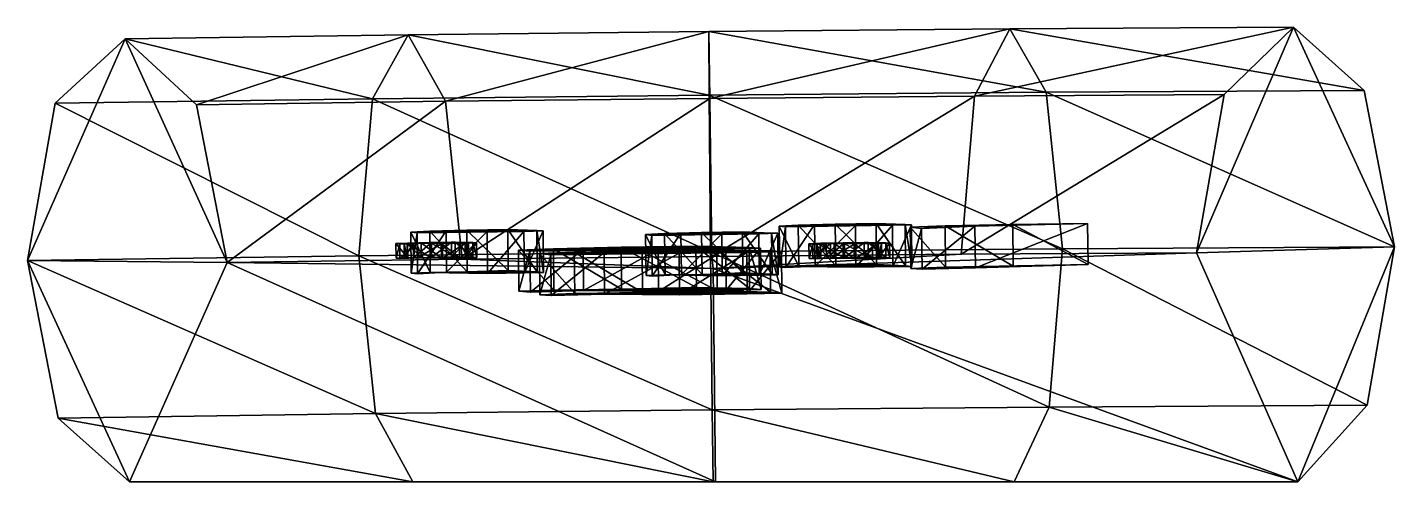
# Model space of a CAD drawing. Extents: x -105 to 104, y 0 to 70.
import ezdxf

# ---------------------------------------------------------------- set-up
doc = ezdxf.new("R2010")
doc.units = 0
doc.layers.add('pizza', color=250, linetype='CONTINUOUS')

msp = doc.modelspace()

# ---------------------------------------------------------------- meshes
at = {"layer": 'pizza'}
mesh = msp.add_polyface(dxfattribs=at)
corners = [(8.401132, 35.36587, 21.171489), (10.146435, 35.267853, 32.648125), (4.81264, 35.132919, 42.958456), (17.013152, 34.276526, 20.478841), (16.990635, 36.5395, 20.503332), (19.754733, 36.602662, 19.116812), (19.591712, 34.333284, 17.854207), (19.566693, 36.613515, 17.880378), (16.112097, 36.539766, 19.613284), (16.134257, 34.278207, 19.589022), (14.333158, 36.462417, 23.047429), (14.358285, 34.220153, 23.021713), (14.916136, 36.404213, 26.869343), (18.231699, 34.274023, 28.48898), (18.206675, 36.545135, 28.510749), (16.033772, 36.421352, 26.308347), (16.057203, 34.196496, 26.284112), (15.567351, 36.472849, 23.250958), (14.939293, 34.180225, 26.844609), (17.632084, 36.527836, 29.621525), (15.592292, 34.22917, 23.225158), (17.656853, 34.256709, 29.599737), (21.450304, 36.492713, 30.24992), (21.262181, 36.503565, 29.013466), (4.222834, 31.981983, 57.618779), (4.162008, 38.284576, 57.689807), (-2.094028, 38.175724, 56.658399), (8.618041, 38.111411, 62.197469), (9.570942, 38.06146, 68.46375), (6.658566, 38.000432, 74.093327), (-7.757055, 38.02995, 59.498962), (-9.717119, 37.753942, 71.393565), (0.993936, 37.969849, 76.936253), (6.718271, 31.660282, 74.026507), (9.632006, 31.68749, 68.395828), (8.678984, 31.808311, 62.128126), (1.052364, 31.564372, 76.869888), (18.438482, 33.070794, -45.653249), (18.371352, 39.472065, -45.581805), (12.708325, 39.326291, -42.741243), (12.770552, 32.977489, -42.809323), (9.792296, 39.172514, -37.111785), (9.859168, 32.877822, -37.182007), (10.74826, 39.050283, -30.84664), (27.123946, 39.296773, -28.146877), (21.459315, 39.26619, -25.303951), (10.811694, 32.806926, -30.915024), (15.199185, 39.400635, -26.333283), (15.265801, 33.024978, -26.397428), (5.197376, 35.901514, -31.743134), (6.942678, 35.803497, -20.266497), (1.608884, 35.668562, -9.956166), (-11.217146, 35.392216, 11.025693), (0.241274, 35.542898, 12.914197), (53.173815, 35.685715, -125.563374), (-0.939059, 59.245238, -122.008115), (-0.726962, 35.225384, -131.929468), (50.664276, 59.685948, -115.913366), (-0.978001, 68.987963, -98.57288), (45.078819, 69.381304, -93.133217), (-0.820975, 58.746404, -75.351806), (39.689328, 59.092375, -70.567229), (-0.559967, 34.519926, -65.947484), (19.779804, 34.321545, 19.09065), (21.281825, 34.222686, 28.990428), (29.083421, 39.407752, -40.042736), (21.517744, 32.860714, -25.370316)]
mesh.append_faces([[corners[k] for k in face] for face in [(0, 1, 2), (3, 4, 5), (6, 7, 8), (9, 8, 10), (11, 10, 12), (13, 14, 15), (16, 15, 17), (18, 12, 19), (20, 17, 4), (21, 19, 22), (7, 5, 4), (8, 4, 17), (10, 17, 15), (12, 15, 14), (19, 14, 23), (24, 25, 26), (26, 25, 27), (27, 28, 29), (30, 27, 29), (31, 29, 32), (33, 29, 28), (34, 28, 27), (35, 27, 25), (36, 32, 29), (37, 38, 39), (40, 39, 41), (42, 41, 43), (43, 44, 45), (46, 43, 47), (43, 41, 39), (48, 47, 45), (49, 50, 51), (52, 53, 0), (54, 55, 56), (57, 58, 55), (59, 60, 58), (61, 62, 60), (3, 5, 63), (6, 8, 9), (64, 14, 13), (20, 4, 3), (7, 4, 8), (8, 17, 10), (10, 15, 12), (12, 14, 19), (19, 23, 22), (26, 27, 30), (38, 65, 39), (37, 39, 40), (40, 41, 42), (39, 44, 43), (43, 45, 47), (46, 47, 48), (48, 45, 66)]])
mesh = msp.add_polyface(dxfattribs=at)
corners = [(104.018108, 35.980738, -106.568543), (99.341405, 59.968396, -97.728161), (50.664276, 59.685948, -115.913366), (88.523952, 69.633394, -76.902625), (45.078819, 69.381304, -93.133217), (77.902465, 59.314107, -56.29125), (39.689328, 59.092375, -70.567229), (73.698868, 35.055433, -47.9679), (37.652895, 34.846277, -61.434253), (89.193024, 0, -77.633818), (99.814511, 11.722065, -98.245193), (51.137382, 11.439616, -116.430397), (53.173815, 35.685715, -125.563374), (-0.939059, 59.245238, -122.008115), (-0.978001, 68.987963, -98.57288), (-0.820975, 58.746404, -75.351806), (45.747891, 0, -93.86441), (-0.465953, 10.998906, -122.525146), (-0.726962, 35.225384, -131.929468), (0.022628, 0, 100.204452), (-0.310965, 32.666602, 100.569019), (0.023121, 0, 100.203914), (29.144364, 33.104652, -40.112078), (27.183651, 32.956624, -28.213697), (30.097385, 32.983831, -33.844376), (29.083421, 39.407752, -40.042736), (30.036321, 39.357802, -33.776454), (27.123946, 39.296773, -28.146877), (24.627388, 39.580917, -44.550397), (57.072183, 33.276318, -14.801571), (45.624505, 33.026996, -16.689958), (35.243623, 32.862133, -11.481236), (57.012171, 39.578888, -14.727644), (45.553751, 39.428206, -16.616148), (31.655775, 32.569607, 10.303407), (31.590504, 38.812933, 10.373019), (39.745276, 39.159421, 18.636076), (35.18142, 39.210935, -11.41312), (29.840178, 38.983208, -1.102181), (29.911329, 32.688582, -1.174701), (39.815296, 32.78376, 18.575407)]
mesh.append_faces([[corners[k] for k in face] for face in [(0, 1, 2), (1, 3, 4), (3, 5, 6), (5, 7, 8), (9, 10, 11), (10, 0, 12), (12, 2, 13), (2, 4, 14), (4, 6, 15), (16, 11, 17), (11, 12, 18), (0, 3, 1), (0, 7, 3), (0, 9, 7), (0, 10, 9), (3, 7, 5), (9, 19, 20), (19, 9, 21), (8, 7, 20), (21, 9, 16), (22, 23, 24), (25, 26, 27), (23, 27, 26), (24, 26, 25), (22, 25, 28), (29, 30, 31), (29, 32, 33), (29, 31, 34), (34, 35, 36), (30, 33, 37), (35, 38, 37), (31, 39, 34), (31, 37, 38), (36, 37, 33), (32, 29, 40), (39, 38, 35), (0, 2, 12), (1, 4, 2), (3, 6, 4), (5, 8, 6), (9, 11, 16), (10, 12, 11), (9, 20, 7), (23, 26, 24), (24, 25, 22), (29, 33, 30), (29, 34, 40), (34, 36, 40), (30, 37, 31), (35, 37, 36), (31, 38, 39), (36, 33, 32), (32, 40, 36), (39, 35, 34)]])
mesh = msp.add_polyface(dxfattribs=at)
corners = [(-54.594853, 34.626129, -125.301948), (-52.51091, 58.671525, -115.663083), (-101.095391, 57.997694, -97.241941), (-47.00672, 68.475915, -92.909835), (-90.369163, 67.87451, -76.468665), (-41.306563, 58.296021, -70.370749), (-79.446968, 57.767041, -55.909551), (-38.749514, 34.095085, -61.248915), (-74.72688, 33.596105, -47.607849), (-105.342374, 33.922298, -106.060676), (-46.214933, 34.312839, -40.76601), (-46.23745, 36.575813, -40.741519), (-43.473352, 36.638975, -42.128038), (-39.823645, 34.456278, -42.761659), (-39.845064, 36.701369, -42.735473), (-43.661392, 36.649827, -43.364472), (-43.448281, 34.357858, -42.1542), (-40.419641, 36.68407, -41.624688), (-40.398338, 34.438965, -41.650905), (-38.24511, 36.621367, -39.424511), (-43.636373, 34.369597, -43.390644), (-47.115988, 36.576079, -41.631567), (-38.223704, 34.376957, -39.449822), (-37.780037, 36.595611, -36.366293), (-37.758635, 34.326497, -36.39052), (-39.20142, 36.562006, -33.618757), (-47.093828, 34.31452, -41.655829), (-48.894927, 36.49873, -38.197421), (-39.180736, 34.304941, -33.642277), (-41.965904, 36.539878, -32.231385), (-41.94626, 34.258999, -32.254422), (-45.02141, 36.581448, -32.734101), (-44.996386, 34.310336, -32.755871), (-47.194313, 36.457665, -34.936504), (-47.170883, 34.232808, -34.960739), (-47.660734, 36.509161, -37.993893), (-48.288792, 34.216538, -34.400242), (-48.311949, 36.440526, -34.375507), (-45.596001, 36.564148, -31.623325), (-47.635793, 34.265483, -38.019693), (-38.301853, 34.30326, -32.752482), (-38.322495, 36.561746, -32.728965), (-36.546015, 36.606042, -36.16293), (-45.571232, 34.293022, -31.645114), (-41.777781, 36.529026, -30.99493), (-37.105815, 34.39323, -40.010498), (-37.127304, 36.638506, -39.985341), (-41.75808, 34.247262, -31.017992), (-37.981084, 32.135691, -10.021277), (-38.048214, 38.536962, -9.949833), (-43.711241, 38.391188, -7.10927), (-43.649013, 32.042386, -7.17735), (-46.62727, 38.237411, -1.479813), (-46.560398, 31.942719, -1.550035), (-45.671305, 38.115181, 4.785333), (-45.607872, 31.871824, 4.716949), (-41.22038, 38.465533, 9.298689), (-41.153765, 32.089875, 9.234545), (-34.96025, 38.331087, 10.328021), (-29.29562, 38.361671, 7.485095)]
mesh.append_faces([[corners[k] for k in face] for face in [(0, 1, 2), (1, 3, 4), (3, 5, 6), (5, 7, 8), (9, 2, 4), (9, 4, 8), (4, 6, 8), (10, 11, 12), (13, 14, 15), (16, 12, 17), (18, 17, 19), (20, 15, 21), (22, 19, 23), (24, 23, 25), (26, 21, 27), (28, 25, 29), (30, 29, 31), (32, 31, 33), (34, 33, 35), (36, 37, 38), (39, 35, 11), (40, 41, 42), (43, 38, 44), (45, 46, 14), (47, 44, 41), (46, 19, 17), (14, 17, 12), (15, 12, 11), (21, 11, 35), (27, 35, 33), (37, 33, 31), (38, 31, 29), (44, 29, 25), (41, 25, 23), (48, 49, 50), (51, 50, 52), (53, 52, 54), (55, 54, 56), (54, 52, 50), (57, 56, 58), (0, 2, 9), (1, 4, 2), (3, 6, 4), (5, 8, 6), (46, 17, 14), (14, 12, 15), (15, 11, 21), (21, 35, 27), (27, 33, 37), (37, 31, 38), (38, 29, 44), (44, 25, 41), (50, 59, 54), (54, 58, 56)]])
mesh = msp.add_polyface(dxfattribs=at)
corners = [(-21.589478, 35.174945, 16.228721), (8.401132, 35.36587, 21.171489), (4.81264, 35.132919, 42.958456), (-0.726962, 35.225384, -131.929468), (-0.939059, 59.245238, -122.008115), (-52.51091, 58.671525, -115.663083), (-0.978001, 68.987963, -98.57288), (-47.00672, 68.475915, -92.909835), (-0.820975, 58.746404, -75.351806), (-41.306563, 58.296021, -70.370749), (-0.559967, 34.519926, -65.947484), (-38.749514, 34.095085, -61.248915), (-25.180393, 34.776943, 38.01486), (-5.561689, 35.030825, 48.164787), (-26.930719, 34.947218, 26.53966), (-36.524628, 34.335513, -36.187028), (-36.546015, 36.606042, -36.16293), (-37.127304, 36.638506, -39.985341), (-37.780037, 36.595611, -36.366293), (-38.24511, 36.621367, -39.424511), (-31.731352, 32.343221, -8.989453), (-31.792177, 38.645814, -8.918425), (-38.048214, 38.536962, -9.949833), (-27.336145, 38.47265, -4.410763), (-26.383244, 38.422699, 1.855518), (-29.29562, 38.361671, 7.485095), (-43.711241, 38.391188, -7.10927), (-45.671305, 38.115181, 4.785333), (-34.96025, 38.331087, 10.328021), (-29.235915, 32.021521, 7.418275), (-26.32218, 32.048729, 1.787596), (-27.275202, 32.16955, -4.480106), (-34.901821, 31.925611, 10.261656), (-2.026898, 31.774453, 56.586955), (-2.094028, 38.175724, 56.658399), (-7.757055, 38.02995, 59.498962), (-7.694828, 31.681148, 59.430882), (-10.673084, 37.876173, 65.128419), (-10.606212, 31.58148, 65.058197), (-9.717119, 37.753942, 71.393565), (-9.653686, 31.510585, 71.325181), (-5.266195, 38.104294, 75.906921), (-5.199579, 31.728637, 75.842776), (0.993936, 37.969849, 76.936253), (-2.90247, 29.775972, -40.074352), (-2.962483, 36.078541, -40.000425), (-14.420902, 35.927859, -41.888929), (5.197376, 35.901514, -31.743134), (-24.793234, 35.710589, -36.685902), (1.608884, 35.668562, -9.956166), (-28.38415, 35.312586, -14.899762), (-8.765445, 35.566468, -4.749835), (-30.134475, 35.482861, -26.374962), (-54.594853, 34.626129, -125.301948), (-17.025622, 35.123432, 46.277917), (-38.301853, 34.30326, -32.752482), (-37.105815, 34.39323, -40.010498), (-38.322495, 36.561746, -32.728965), (-37.758635, 34.326497, -36.39052), (-37.981084, 32.135691, -10.021277), (-41.153765, 32.089875, 9.234545), (6.658566, 38.000432, 74.093327), (-20.229378, 35.659075, -6.636705), (-11.217146, 35.392216, 11.025693)]
mesh.append_faces([[corners[k] for k in face] for face in [(0, 1, 2), (3, 4, 5), (4, 6, 7), (6, 8, 9), (8, 10, 11), (12, 2, 13), (12, 14, 0), (15, 16, 17), (16, 18, 19), (20, 21, 22), (22, 21, 23), (23, 24, 25), (26, 23, 25), (27, 25, 28), (29, 25, 24), (30, 24, 23), (31, 23, 21), (32, 28, 25), (33, 34, 35), (36, 35, 37), (38, 37, 39), (40, 39, 41), (39, 37, 35), (42, 41, 43), (44, 45, 46), (46, 45, 47), (48, 47, 49), (50, 49, 51), (50, 52, 48), (0, 2, 12), (3, 5, 53), (4, 7, 5), (6, 9, 7), (8, 11, 9), (12, 13, 54), (55, 16, 15), (15, 17, 56), (57, 18, 16), (16, 19, 17), (56, 58, 15), (20, 22, 59), (22, 23, 26), (29, 24, 30), (60, 28, 32), (30, 23, 31), (31, 21, 20), (32, 25, 29), (33, 35, 36), (35, 61, 39), (39, 43, 41), (46, 47, 48), (48, 49, 50), (50, 51, 62), (63, 1, 0)]])
mesh = msp.add_polyface(dxfattribs=at)
corners = [(39.689328, 59.092375, -70.567229), (37.652895, 34.846277, -61.434253), (-0.559967, 34.519926, -65.947484), (23.40444, 34.419965, 18.483192), (23.383021, 36.665056, 18.509378), (19.566693, 36.613515, 17.880378), (19.779804, 34.321545, 19.09065), (19.754733, 36.602662, 19.116812), (22.808444, 36.647757, 19.620163), (22.829747, 34.402652, 19.593946), (24.982975, 36.585054, 21.82034), (25.004381, 34.340644, 21.795028), (25.448048, 36.559298, 24.878558), (25.46945, 34.290184, 24.854331), (24.026665, 36.525693, 27.626094), (24.047349, 34.268628, 27.602573), (21.262181, 36.503565, 29.013466), (21.281825, 34.222686, 28.990428), (18.206675, 36.545135, 28.510749), (24.926232, 34.266947, 28.492369), (24.90559, 36.525433, 28.515886), (26.68207, 36.569729, 25.08192), (26.703457, 34.2992, 25.057823), (26.100781, 36.602193, 21.25951), (26.12227, 34.356917, 21.234353), (21.470005, 34.210949, 30.226858), (21.450304, 36.492713, 30.24992), (19.591712, 34.333284, 17.854207), (18.231699, 34.274023, 28.48898), (29.144364, 33.104652, -40.112078), (24.688214, 33.278324, -44.621425), (18.438482, 33.070794, -45.653249), (24.627388, 39.580917, -44.550397), (18.371352, 39.472065, -45.581805), (29.083421, 39.407752, -40.042736), (12.708325, 39.326291, -42.741243), (27.123946, 39.296773, -28.146877), (21.517744, 32.860714, -25.370316), (21.459315, 39.26619, -25.303951), (17.656853, 34.256709, 29.599737), (27.183651, 32.956624, -28.213697), (12.770552, 32.977489, -42.809323)]
mesh.append_faces([[corners[k] for k in face] for face in [(0, 1, 2), (3, 4, 5), (6, 7, 8), (9, 8, 10), (11, 10, 12), (13, 12, 14), (15, 14, 16), (17, 16, 18), (19, 20, 21), (22, 21, 23), (24, 23, 4), (25, 26, 20), (23, 10, 8), (4, 8, 7), (26, 16, 14), (20, 14, 12), (21, 12, 10), (27, 6, 9), (3, 9, 11), (24, 11, 13), (22, 13, 15), (19, 15, 17), (25, 17, 28), (29, 30, 31), (30, 32, 33), (33, 32, 34), (35, 34, 36), (37, 38, 36), (3, 5, 27), (6, 8, 9), (9, 10, 11), (11, 12, 13), (13, 14, 15), (15, 16, 17), (19, 21, 22), (39, 26, 25), (22, 23, 24), (24, 4, 3), (25, 20, 19), (23, 8, 4), (4, 7, 5), (26, 14, 20), (20, 12, 21), (21, 10, 23), (27, 9, 3), (3, 11, 24), (24, 13, 22), (22, 15, 19), (19, 17, 25), (29, 31, 40), (30, 33, 31), (40, 41, 37), (29, 32, 30), (37, 36, 40)]])
mesh = msp.add_polyface(dxfattribs=at)
corners = [(-46.337647, 0, -93.641028), (-52.037804, 10.425194, -116.180115), (-100.622286, 9.751362, -97.758973), (-54.594853, 34.626129, -125.301948), (-105.342374, 33.922298, -106.060676), (-74.72688, 33.596105, -47.607849), (-89.700091, 0, -77.199859), (-0.310965, 32.666602, 100.569019), (-38.749514, 34.095085, -61.248915), (0.023121, 0, 100.203914), (-48.8698, 34.256466, -38.223137), (-48.894927, 36.49873, -38.197421), (-48.311949, 36.440526, -34.375507), (-47.093828, 34.31452, -41.655829), (-46.214933, 34.312839, -40.76601), (-43.448281, 34.357858, -42.1542), (-43.636373, 34.369597, -43.390644), (-40.398338, 34.438965, -41.650905), (-39.823645, 34.456278, -42.761659), (-38.223704, 34.376957, -39.449822), (-37.105815, 34.39323, -40.010498), (-37.758635, 34.326497, -36.39052), (-36.524628, 34.335513, -36.187028), (-39.180736, 34.304941, -33.642277), (-38.301853, 34.30326, -32.752482), (-41.94626, 34.258999, -32.254422), (-41.75808, 34.247262, -31.017992), (-44.996386, 34.310336, -32.755871), (-45.571232, 34.293022, -31.645114), (-47.170883, 34.232808, -34.960739), (-48.288792, 34.216538, -34.400242), (-47.635793, 34.265483, -38.019693), (-43.649013, 32.042386, -7.17735), (-46.560398, 31.942719, -1.550035), (-45.607872, 31.871824, 4.716949), (-41.153765, 32.089875, 9.234545), (0.022628, 0, 100.204452), (-43.473352, 36.638975, -42.128038), (-43.661392, 36.649827, -43.364472), (-40.419641, 36.68407, -41.624688), (-38.24511, 36.621367, -39.424511), (-47.115988, 36.576079, -41.631567), (-37.780037, 36.595611, -36.366293), (-39.20142, 36.562006, -33.618757), (-41.965904, 36.539878, -32.231385), (-45.02141, 36.581448, -32.734101), (-47.194313, 36.457665, -34.936504), (-47.660734, 36.509161, -37.993893), (-45.596001, 36.564148, -31.623325), (-46.23745, 36.575813, -40.741519), (-41.777781, 36.529026, -30.99493), (-39.845064, 36.701369, -42.735473), (-38.322495, 36.561746, -32.728965), (-37.981084, 32.135691, -10.021277), (-43.711241, 38.391188, -7.10927), (-46.62727, 38.237411, -1.479813), (-34.901821, 31.925611, 10.261656), (-45.671305, 38.115181, 4.785333), (-41.22038, 38.465533, 9.298689)]
mesh.append_faces([[corners[k] for k in face] for face in [(0, 1, 2), (1, 3, 4), (4, 5, 6), (4, 6, 2), (7, 5, 8), (0, 6, 9), (10, 11, 12), (13, 14, 15), (16, 15, 17), (18, 17, 19), (20, 19, 21), (22, 21, 23), (24, 23, 25), (26, 25, 27), (28, 27, 29), (30, 29, 31), (10, 31, 14), (32, 33, 34), (32, 34, 35), (0, 2, 6), (1, 4, 2), (5, 36, 6), (14, 37, 15), (18, 38, 16), (15, 39, 17), (17, 40, 19), (16, 41, 13), (19, 42, 21), (21, 43, 23), (13, 11, 10), (23, 44, 25), (25, 45, 27), (10, 12, 30), (27, 46, 29), (29, 47, 31), (30, 48, 28), (31, 49, 14), (28, 50, 26), (20, 51, 18), (26, 52, 24), (13, 15, 16), (16, 17, 18), (18, 19, 20), (22, 23, 24), (24, 25, 26), (26, 27, 28), (28, 29, 30), (30, 31, 10), (10, 14, 13), (53, 54, 32), (32, 55, 33), (32, 35, 56), (33, 57, 34), (34, 58, 35)]])
mesh = msp.add_polyface(dxfattribs=at)
corners = [(-26.859568, 28.652592, 26.46714), (-26.930719, 34.947218, 26.53966), (-25.180393, 34.776943, 38.01486), (-25.115122, 28.533617, 37.945248), (-17.025622, 35.123432, 46.277917), (-0.308928, 0, -99.304073), (-0.465953, 10.998906, -122.525146), (-52.037804, 10.425194, -116.180115), (-0.726962, 35.225384, -131.929468), (-54.594853, 34.626129, -125.301948), (-21.527274, 28.826144, 16.160605), (-21.589478, 35.174945, 16.228721), (-16.955601, 28.74777, 46.217248), (-74.72688, 33.596105, -47.607849), (-0.310965, 32.666602, 100.569019), (0.022628, 0, 100.204452), (-5.561689, 35.030825, 48.164787), (-89.700091, 0, -77.199859), (0.023121, 0, 100.203914), (-27.275202, 32.16955, -4.480106), (-31.731352, 32.343221, -8.989453), (-37.981084, 32.135691, -10.021277), (-29.235915, 32.021521, 7.418275), (-26.32218, 32.048729, 1.787596), (-43.649013, 32.042386, -7.17735), (-7.694828, 31.681148, 59.430882), (-10.606212, 31.58148, 65.058197), (-9.653686, 31.510585, 71.325181), (-5.199579, 31.728637, 75.842776), (5.257598, 29.598423, -31.813969), (-2.90247, 29.775972, -40.074352), (-14.350148, 29.526649, -41.962739), (-14.420902, 35.927859, -41.888929), (-24.793234, 35.710589, -36.685902), (1.666538, 29.328383, -10.022051), (-24.731031, 29.361787, -36.754018), (-30.063325, 29.188235, -26.447483), (-28.318879, 29.06926, -14.969374), (-30.134475, 35.482861, -26.374962), (-20.159358, 29.283414, -6.697374), (-28.38415, 35.312586, -14.899762), (-20.229378, 35.659075, -6.636705), (-8.765445, 35.566468, -4.749835), (-8.71066, 29.160936, -4.814305), (1.608884, 35.668562, -9.956166), (0.301286, 29.240328, 12.84027), (0.241274, 35.542898, 12.914197), (-11.217146, 35.392216, 11.025693), (-11.146392, 28.991006, 10.951883), (4.870295, 28.792739, 42.892571), (-46.337647, 0, -93.641028), (-5.506904, 28.625293, 48.100317), (-38.749514, 34.095085, -61.248915), (-0.559967, 34.519926, -65.947484), (-34.901821, 31.925611, 10.261656), (-10.673084, 37.876173, 65.128419), (1.052364, 31.564372, 76.869888), (-9.717119, 37.753942, 71.393565), (-5.266195, 38.104294, 75.906921)]
mesh.append_faces([[corners[k] for k in face] for face in [(0, 1, 2), (3, 2, 4), (5, 6, 7), (6, 8, 9), (10, 0, 3), (10, 11, 1), (10, 3, 12), (13, 14, 15), (12, 4, 16), (17, 15, 18), (19, 20, 21), (19, 22, 23), (22, 21, 24), (25, 26, 27), (25, 27, 28), (29, 30, 31), (31, 32, 33), (34, 31, 35), (35, 36, 37), (35, 33, 38), (35, 37, 39), (36, 38, 40), (37, 40, 41), (39, 41, 42), (43, 42, 44), (45, 46, 47), (48, 47, 11), (49, 48, 10), (0, 2, 3), (3, 4, 12), (5, 7, 50), (6, 9, 7), (10, 1, 0), (10, 12, 51), (14, 52, 53), (50, 18, 5), (12, 16, 51), (19, 21, 22), (22, 24, 54), (25, 55, 26), (25, 28, 56), (26, 57, 27), (27, 58, 28), (30, 32, 31), (31, 33, 35), (34, 35, 43), (35, 38, 36), (35, 39, 43), (36, 40, 37), (37, 41, 39), (39, 42, 43), (45, 47, 48), (48, 11, 10), (49, 10, 51)]])
mesh = msp.add_polyface(dxfattribs=at)
corners = [(45.747891, 0, -93.86441), (-0.308928, 0, -99.304073), (0.023121, 0, 100.203914), (-0.310965, 32.666602, 100.569019), (-0.559967, 34.519926, -65.947484), (37.652895, 34.846277, -61.434253), (4.870295, 28.792739, 42.892571), (4.81264, 35.132919, 42.958456), (10.146435, 35.267853, 32.648125), (10.206302, 28.893868, 32.580523), (8.401132, 35.36587, 21.171489), (8.461355, 29.06278, 21.100653), (0.241274, 35.542898, 12.914197), (-5.506904, 28.625293, 48.100317), (-5.561689, 35.030825, 48.164787), (16.134257, 34.278207, 19.589022), (17.013152, 34.276526, 20.478841), (19.779804, 34.321545, 19.09065), (17.656853, 34.256709, 29.599737), (18.231699, 34.274023, 28.48898), (16.057203, 34.196496, 26.284112), (14.939293, 34.180225, 26.844609), (15.592292, 34.22917, 23.225158), (14.358285, 34.220153, 23.021713), (8.678984, 31.808311, 62.128126), (4.222834, 31.981983, 57.618779), (-2.026898, 31.774453, 56.586955), (6.718271, 31.660282, 74.026507), (9.632006, 31.68749, 68.395828), (-7.694828, 31.681148, 59.430882), (27.183651, 32.956624, -28.213697), (18.438482, 33.070794, -45.653249), (12.770552, 32.977489, -42.809323), (9.859168, 32.877822, -37.182007), (10.811694, 32.806926, -30.915024), (15.265801, 33.024978, -26.397428), (5.257598, 29.598423, -31.813969), (1.666538, 29.328383, -10.022051), (7.002546, 29.429511, -20.3341), (1.608884, 35.668562, -9.956166), (6.942678, 35.803497, -20.266497), (5.197376, 35.901514, -31.743134), (-2.962483, 36.078541, -40.000425), (0.301286, 29.240328, 12.84027), (-11.146392, 28.991006, 10.951883), (-0.465953, 10.998906, -122.525146), (51.137382, 11.439616, -116.430397), (-0.726962, 35.225384, -131.929468), (14.333158, 36.462417, 23.047429), (14.916136, 36.404213, 26.869343), (16.033772, 36.421352, 26.308347), (15.567351, 36.472849, 23.250958), (17.632084, 36.527836, 29.621525), (19.591712, 34.333284, 17.854207), (21.470005, 34.210949, 30.226858), (-2.094028, 38.175724, 56.658399), (1.052364, 31.564372, 76.869888), (9.570942, 38.06146, 68.46375), (-5.199579, 31.728637, 75.842776), (0.993936, 37.969849, 76.936253), (8.618041, 38.111411, 62.197469), (4.162008, 38.284576, 57.689807), (6.658566, 38.000432, 74.093327), (21.517744, 32.860714, -25.370316), (10.74826, 39.050283, -30.84664), (-14.350148, 29.526649, -41.962739), (-2.90247, 29.775972, -40.074352), (-8.71066, 29.160936, -4.814305)]
mesh.append_faces([[corners[k] for k in face] for face in [(0, 1, 2), (3, 4, 5), (6, 7, 8), (9, 8, 10), (11, 10, 12), (13, 14, 7), (15, 16, 17), (18, 19, 20), (21, 20, 22), (23, 22, 16), (24, 25, 26), (24, 27, 28), (27, 26, 29), (30, 31, 32), (32, 33, 34), (32, 34, 35), (36, 37, 38), (37, 39, 40), (38, 40, 41), (36, 41, 42), (11, 43, 44), (11, 6, 9), (0, 45, 1), (46, 47, 45), (6, 8, 9), (9, 10, 11), (11, 12, 43), (13, 7, 6), (15, 48, 23), (23, 49, 21), (19, 50, 20), (20, 51, 22), (21, 52, 18), (15, 17, 53), (54, 19, 18), (18, 20, 21), (21, 22, 23), (23, 16, 15), (24, 26, 27), (25, 55, 26), (27, 29, 56), (27, 57, 28), (58, 59, 56), (28, 60, 24), (24, 61, 25), (56, 62, 27), (32, 35, 63), (33, 64, 34), (36, 65, 37), (37, 40, 38), (38, 41, 36), (36, 42, 66), (67, 39, 37), (11, 44, 6)]])

doc.saveas('drawing.dxf')
